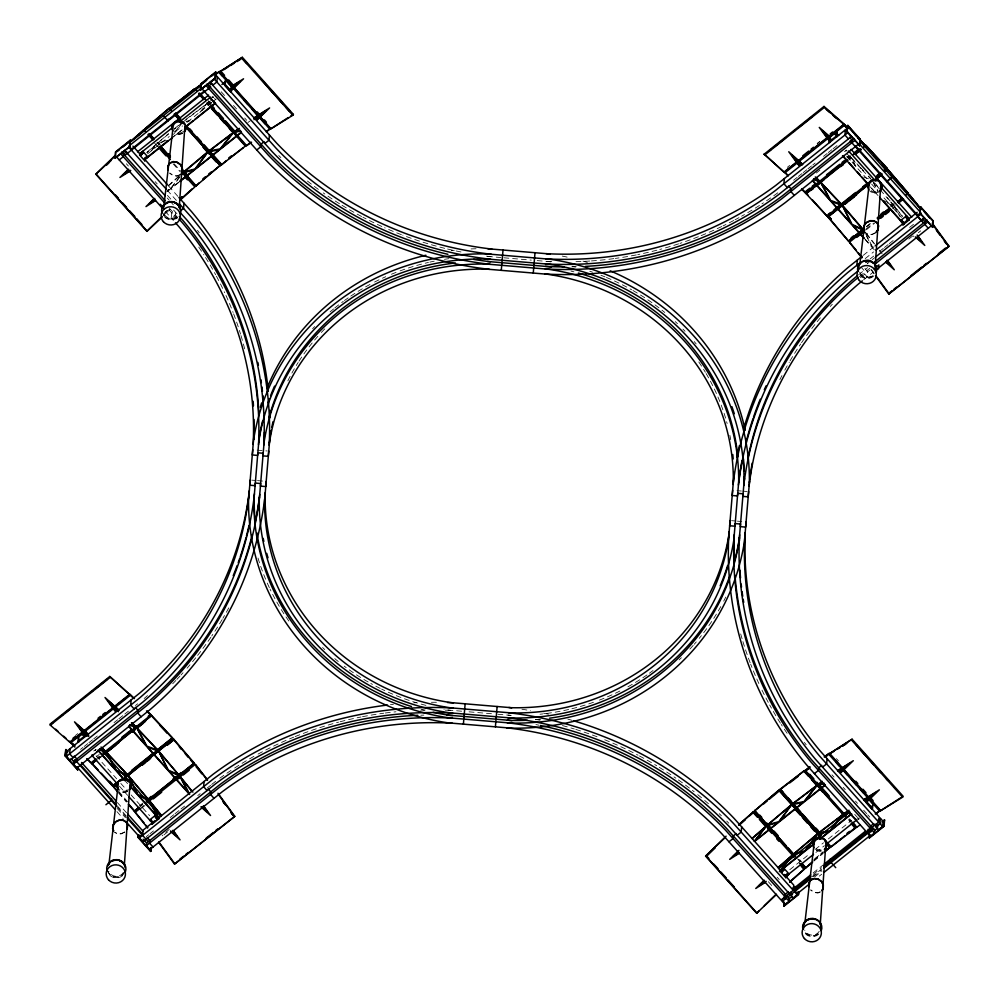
<?xml version="1.0" encoding="UTF-8"?>
<svg xmlns="http://www.w3.org/2000/svg" width="999" height="999" viewBox="0 0 999 999"><rect width="100%" height="100%" fill="white"/><g stroke="black" fill="none" stroke-linecap="round" stroke-linejoin="round"><path stroke-width="0.75" stroke-dasharray="5 3.75" d="M95.242 749.537L95.155 750.424L96.129 749.65L93.656 751.011M181.556 130.32L171.129 138.249M175.624 212.325L175.387 214.922L171.316 218.169L171.803 212.962L175.137 210.314M211.201 98.451L213.274 96.803L213.199 97.677L212.45 95.867L215.434 99.475M846.091 150.237L846.016 151.124L846.99 150.35M871.827 188.611L877.821 194.855M859.04 819.242L859.165 817.944M175.15 131.618L181.269 123.439L174.288 129.246M173.476 134.49L181.368 123.938M151.111 150.824L155.832 144.68L146.903 152.71M151.748 150.599L157.068 143.694L163.911 141.833M179.982 176.261L170.542 188.561L167.795 189.885M179.57 177.422L171.603 187.787L178.696 182.118M199.8 112.55L206.356 104.196L183.254 121.853M201.673 110.752L207.268 103.621L211.713 102.547M167.382 210.29L163.087 214.485L167.482 210.302M163.087 215.572L170.005 209.353L163.536 215.647M146.903 152.31L168.519 133.666M168.456 185.489L179.695 175.374M168.494 185.851L179.645 175.812M174.263 128.883L181.156 123.152M168.481 134.078L158.017 142.77L167.645 140.172M813.823 859.652L823.089 851.947L813.835 859.739M813.748 860.726L823.051 852.996M813.81 861.163L823.101 853.433M147.565 153.834L169.256 136.513M175.287 131.706L182.517 125.924M187.337 122.078L211.438 102.847M212.65 101.886L216.259 98.988M173.077 137.075L182.155 129.833M166.833 191.583L169.193 189.71M167.645 191.321L178.546 182.63M75.437 735.514L77.835 733.603M787.299 167.345L789.685 165.434M817.182 143.481L819.58 141.583M817.257 143.681L819.655 141.771M80.557 749.375L82.942 747.464M84.141 746.503L87.725 743.643M88.923 742.682L92.52 739.822M93.719 738.86L97.303 736.001M114.048 722.627L117.645 719.767M118.844 718.805L123.626 714.997M124.825 714.035L128.409 711.176M135.477 705.531L137.637 703.808M793.606 180.245L797.19 177.372M798.388 176.423L801.972 173.564M803.171 172.602L806.767 169.743M807.954 168.781L811.55 165.921M812.749 164.96L815.134 163.049M823.513 156.368L827.097 153.509M828.296 152.547L831.892 149.688M833.079 148.726L837.874 144.905M816.345 172.989L819.929 170.13M844.517 151.711L846.553 150.087M96.853 756.33L99.251 754.42M847.002 157.78L849.35 155.707M848.076 157.63L850.474 155.732M96.978 758.104L99.363 756.193M848.288 158.429L850.686 156.518M97.827 758.403L100.212 756.493M849.187 159.34L851.573 157.442M98.951 758.478L101.349 756.568M851.46 157.854L849.063 159.765L851.46 157.979M98.963 758.603L101.349 756.693M139.286 805.993L142.907 803.046M890.596 206.331L894.205 203.384M140.422 806.043L142.807 804.133M866.633 226.411L870.216 223.551M891.745 206.368L894.13 204.458M140.285 806.455L142.682 804.545M866.495 226.835L870.079 223.963M891.608 206.781L893.993 204.882M141.159 807.529L143.868 805.406M866.17 228.846L873.351 223.127M892.482 207.854L895.179 205.732M141.383 808.416L144.967 805.544M866.32 229.782L874.699 223.102M892.631 208.791L895.079 206.843M863.298 255.319L874.063 246.716M865.209 258.604L873.588 251.923M146.304 836.65L148.689 834.739M149.887 833.79L153.484 830.931M170.23 817.557L173.814 814.697M175.012 813.735L179.808 809.914M180.994 808.965L184.59 806.093M197.752 795.591L200.137 793.681M207.317 787.949L210.614 785.326M211.713 784.44L216.121 780.931M865.334 262.749L868.918 259.89M870.117 258.928L873.713 256.069M879.694 251.298L883.278 248.426M884.477 247.477L888.061 244.605M889.26 243.656L894.043 239.835M909.602 227.422L914.385 223.601M867.482 263.449L871.078 260.577M872.264 259.628L874.662 257.717M858.603 274.775L867.607 267.595M859.452 276.511L869.767 268.281M165.672 832.292L169.206 829.47M860.426 277.572L870.129 269.83M908.79 239.061L912.374 236.201M163.936 834.877L167.482 832.042M918.331 232.742L920.691 230.856M863.598 279.857L873.238 272.165M789.772 869.717L810.264 853.358M815.084 849.512L823.513 842.781M828.346 838.935L851.235 820.654M815.921 852.447L824.362 845.716M813.186 872.901L822.939 865.109M813.273 874.362L821.578 867.731M811.675 876.997L821.428 869.205M813.311 876.685L821.628 870.054M814.684 876.91L821.99 871.078M819.267 876.135L821.702 874.2M185.889 119.455L212.512 99.45M247.902 122.49L250.337 120.792M875.611 232.592L871.952 234.34L868.056 234.241L864.972 232.342M875.574 232.904L871.927 234.653L868.031 234.553L864.934 232.655M124.75 831.905L121.104 833.641L117.208 833.553L115.135 832.279M124.713 832.217L121.066 833.953L117.17 833.865L114.086 831.955M180.295 174.525L176.935 175.874L173.077 175.312L169.768 172.989M180.27 174.837L176.898 176.186L173.052 175.624L169.743 173.302M820.179 891.82L817.931 892.731L814.085 892.169L810.776 889.834M820.154 892.132L817.906 893.044L814.048 892.482L810.738 890.146M185.989 121.316L190.085 120.517M186.363 121.965L189.098 121.428M487.5 256.406L500.936 257.542M503.883 257.792L531.306 260.115M537.187 260.602L549.2 261.626A227.909 215.497 5.3 0 1 552.147 262.075M257.13 450.124L267.307 450.986M737.012 490.659L741.383 491.021M742.831 491.146L747.202 491.52M251.698 480.132L256.056 480.507M257.517 480.631L264.785 481.243M731.58 520.666L735.951 521.028M737.399 521.153L741.758 521.515M461.6 711.201L449.975 710.227A222.54 210.427 5.3 0 1 443.931 709.253M469.055 711.837L494.955 714.023M497.914 714.273L510.976 715.371M863.773 177.023L869.055 179.008M846.765 156.181L851.011 157.979L856.006 167.283M883.928 200.662L893.094 204.857L889.147 200.262M887.349 202.934L893.868 205.919L898.588 214.897M846.777 153.709L849.962 156.818M850.986 157.343L859.215 166.159M860.239 167.27L864.347 171.678M868.468 176.086L870.516 178.284M861.238 168.794L851.822 158.704L856.118 166.708M862.274 169.917L871.69 179.995M846.977 156.518L851.098 161.114M852.122 162.263L866.533 178.371M871.677 184.128L877.846 191.034M884.015 197.939L892.257 207.143M893.281 208.292L901.51 217.495M870.279 186.888L878.021 195.542M912.986 235.814L913.61 236.513M865.047 239.048L872.115 246.953L865.384 234.116M865.084 239.535L874.387 249.937M864.897 268.556L867.731 271.74L867.257 276.948L863.773 273.064L864.023 270.454L861.413 267.545M836.413 758.628L838.461 760.913M221.204 91.771L225.287 96.341M233.466 105.482L236.526 108.903M244.693 118.044L246.741 120.33M831.98 774.812L834.015 777.097M843.206 787.374L845.254 789.66M855.469 801.086L857.504 803.371M863.636 810.226L866.707 813.648M867.719 814.797L869.767 817.07M854.707 814.385L857.304 817.294M857.829 817.607L858.578 819.417L857.741 818.493M208.204 100.662L211.264 104.083M208.204 101.486L211.264 104.907M849.6 818.78L851.635 821.066M207.842 102.235L209.89 104.52M849.25 819.53L851.285 821.802M206.968 102.385L209.003 104.67M848.363 819.679L850.411 821.965M206.818 102.984L208.853 105.27M206.88 103.421L208.891 105.832M158.192 142.283L160.252 144.655M799.587 859.552L801.635 861.925M157.068 142.208L159.116 144.493M798.463 859.502L800.511 861.787M157.13 142.645L159.166 144.93M797.502 858.79L799.55 861.076M174.201 163.848L180.32 170.692M154.72 143.269L157.83 146.741M173.089 163.811L180.282 171.853M168.681 186.089L177.884 196.378M167.183 190.16L177.397 201.573M155.182 181.656L157.23 183.941M167.445 195.367L171.528 199.937M777.185 877.259L779.232 879.545M167.195 197.977L169.243 200.25M170.267 201.398L173.327 204.82M173.589 210.04L177.485 214.385M169.256 208.067L177.235 216.995A9.041 8.541 5.3 0 1 162.362 211.825M168.744 209.54L177.01 218.781M126.361 163.774L128.371 166.034M768.368 881.755L773.401 887.387M165.197 211.313L173.401 220.492M125.524 781.318L127.585 783.616M96.116 755.818L116.696 778.833M120.817 783.428L126.985 790.334M131.106 794.942L149.625 815.659M119.43 786.188L127.66 795.391M162.138 835.114L162.762 835.813M117.358 802.522L126.573 812.824M117.07 805.644L126.286 815.946M117.407 807.217L126.523 817.407M117.245 808.503L125.437 817.657M116.958 811.625L123.102 818.493M874.525 182.755L881.343 190.697M887.187 197.515L890.109 200.911M891.083 202.048L902.447 216.121M879.295 188.786L873.388 181.893L877.996 190.971M880.281 189.935L888.161 199.113M118.819 791.408L127.635 801.797M118.681 792.457L126.561 801.635M118.544 792.869L126.423 802.047M902.372 216.508L894.929 207.093L899.949 216.683M866.308 233.354L874.762 244.031M866.283 233.803L873.725 243.207M879.32 250.262L882.117 253.796M864.984 260.127L867.881 263.674M871.54 269.705L874.2 273.351A8.042 7.605 5.3 0 1 859.615 272.015M871.066 269.693L873.725 273.339M865.858 234.191L873.039 247.877M873.188 182.367L877.821 191.483M818.481 934.502A9.628 9.103 5.3 0 1 804.907 933.353M821.19 851.086A6.993 6.618 5.3 0 1 814.597 848.8M821.228 850.773A6.993 6.618 5.3 0 1 815.496 849.3M818.094 934.077A9.041 8.541 5.3 0 1 805.356 933.004M818.119 933.765A9.041 8.541 5.3 0 1 805.381 932.691M819.23 931.318A8.042 7.605 5.3 0 1 804.694 930.094M821.041 849.874A6.031 5.707 5.3 0 1 815.359 847.914M873.401 276.423A9.628 9.103 5.3 0 1 859.827 275.287M879.382 191.558A6.993 6.618 5.3 0 1 869.53 190.734M876.148 192.695A6.993 6.618 5.3 0 1 869.555 190.422M873.014 275.999A9.041 8.541 5.3 0 1 860.276 274.925M873.051 275.687A9.041 8.541 5.3 0 1 860.314 274.613M875.973 191.796A6.031 5.707 5.3 0 1 870.291 189.835M177.472 217.657A9.628 9.103 5.3 0 1 163.898 216.508M182.48 133.441A6.993 6.618 5.3 0 1 174.463 132.767M182.505 133.129A6.993 6.618 5.3 0 1 174.488 132.455M177.085 217.233A9.041 8.541 5.3 0 1 162.338 212.138M176.436 216.508A8.042 7.605 5.3 0 1 163.686 213.237M182.854 131.781A6.031 5.707 5.3 0 1 174.363 131.056M147.502 695.616A348.264 329.283 5.3 0 1 144.168 698.526M228.759 607.867A358.966 339.41 5.3 0 1 222.902 618.281M222.14 619.567A358.966 339.41 5.3 0 1 211.726 636.013M210.889 637.262A358.966 339.41 5.3 0 1 197.59 655.431M195.717 657.792A358.966 339.41 5.3 0 1 190.946 663.623M189.985 664.785A358.966 339.41 5.3 0 1 187.038 668.219M183.042 672.739A358.966 339.41 5.3 0 1 181.019 674.974M179.995 676.086A358.966 339.41 5.3 0 1 176.898 679.395M175.849 680.494A358.966 339.41 5.3 0 1 172.69 683.753M288.836 621.028A233.267 220.567 5.3 0 1 270.017 589.035M269.355 587.637A233.267 220.567 5.3 0 1 266.209 580.619M265.609 579.208A233.267 220.567 5.3 0 1 257.417 556.081M425.949 705.394A222.54 210.427 5.3 0 1 381.606 689.098M380.232 688.423A222.54 210.427 5.3 0 1 370.804 683.478M368.169 681.992A222.54 210.427 5.3 0 1 344.193 666.146M338.261 661.513A222.54 210.427 5.3 0 1 334.79 658.628M324.725 649.587A222.54 210.427 5.3 0 1 322.577 647.514M424.375 710.227A227.909 215.497 5.3 0 1 421.491 709.477M219.743 778.258A353.609 334.353 5.3 0 1 232.13 769.68M234.653 768.019A353.609 334.353 5.3 0 1 254.046 756.293M258.029 754.095A353.609 334.353 5.3 0 1 293.706 737.162M295.117 736.588A353.609 334.353 5.3 0 1 338.599 722.14M340.085 721.753A353.609 334.353 5.3 0 1 361.014 716.982M362.525 716.683A353.609 334.353 5.3 0 1 383.753 713.211M385.289 713.011A353.609 334.353 5.3 0 1 395.991 711.788M420.579 710.152A353.609 334.353 5.3 0 1 425.199 710.027M445.254 710.139A353.609 334.353 5.3 0 1 451.411 710.389M390.459 704.695A358.966 339.41 5.3 0 1 393.381 704.382M413.836 702.772A358.966 339.41 5.3 0 1 416.758 702.634M431.431 702.285A358.966 339.41 5.3 0 1 438.773 702.309M420.829 715.209A348.264 329.283 5.3 0 1 423.863 715.122M491.008 256.706A348.264 329.283 5.3 0 1 486.476 256.156M461.001 251.973A348.264 329.283 5.3 0 1 446.178 248.689M444.705 248.326A348.264 329.283 5.3 0 1 402.784 235.202M401.373 234.665A348.264 329.283 5.3 0 1 384.615 227.722M381.855 226.486A348.264 329.283 5.3 0 1 362.899 217.195M361.563 216.496A348.264 329.283 5.3 0 1 341.995 205.282M339.448 203.696A348.264 329.283 5.3 0 1 323.226 192.882M318.369 189.385A348.264 329.283 5.3 0 1 306.493 180.295M280.856 157.605A348.264 329.283 5.3 0 1 278.746 155.519M451.311 250.637A233.267 220.567 5.3 0 1 454.333 250.274M471.041 248.938A233.267 220.567 5.3 0 1 477.147 248.726M312.612 328.758A227.909 215.497 5.3 0 1 314.685 326.548M330.095 311.9A227.909 215.497 5.3 0 1 333.604 308.953M334.777 307.979A227.909 215.497 5.3 0 1 343.244 301.411M344.48 300.512A227.909 215.497 5.3 0 1 348.214 297.852M350.736 296.116A227.909 215.497 5.3 0 1 373.201 282.742M374.575 282.03A227.909 215.497 5.3 0 1 385.739 276.698M391.433 274.25A227.909 215.497 5.3 0 1 398.651 271.403M400.099 270.866A227.909 215.497 5.3 0 1 428.446 262.437M429.895 262.113A227.909 215.497 5.3 0 1 434.24 261.176M444.48 259.315A227.909 215.497 5.3 0 1 448.888 258.666M287.849 380.844A217.183 205.344 5.3 0 1 298.177 362.45M298.988 361.176A217.183 205.344 5.3 0 1 320.292 333.604M321.316 332.492A217.183 205.344 5.3 0 1 326.636 326.998M198.764 247.115A342.907 324.225 5.3 0 1 203.883 254.87M205.532 257.48A342.907 324.225 5.3 0 1 215.672 274.8M216.396 276.161A342.907 324.225 5.3 0 1 224.675 292.67M225.961 295.454A342.907 324.225 5.3 0 1 233.079 312.425M233.629 313.861A342.907 324.225 5.3 0 1 240.547 334.116M240.996 335.577A342.907 324.225 5.3 0 1 245.005 350.299M197.477 230.357A353.609 334.353 5.3 0 1 199.263 232.742M779.869 379.657A342.907 324.225 5.3 0 1 781.942 375.574M784.802 370.167A342.907 324.225 5.3 0 1 789.285 362.175M790.059 360.851A342.907 324.225 5.3 0 1 800.661 343.993M801.523 342.719A342.907 324.225 5.3 0 1 821.041 316.983M830.206 306.531A342.907 324.225 5.3 0 1 832.304 304.27M698.801 361.975A217.183 205.344 5.3 0 1 705.356 372.252M706.131 373.551A217.183 205.344 5.3 0 1 727.122 423.576M729.869 435.264A217.183 205.344 5.3 0 1 730.719 439.685M572.602 266.258A227.909 215.497 5.3 0 1 575.474 266.995M589.735 271.228A227.909 215.497 5.3 0 1 592.557 272.19M600.936 275.262A227.909 215.497 5.3 0 1 605.069 276.898M606.43 277.472A227.909 215.497 5.3 0 1 631.63 289.772M632.979 290.534A227.909 215.497 5.3 0 1 664.797 312.487M675.237 321.603A227.909 215.497 5.3 0 1 677.472 323.713M682.916 329.096A227.909 215.497 5.3 0 1 685.052 331.293M694.23 341.571A227.909 215.497 5.3 0 1 696.178 343.918M562.237 256.081A233.267 220.567 5.3 0 1 568.219 257.342M582.966 261.139A233.267 220.567 5.3 0 1 587.35 262.45M570.978 271.091A222.54 210.427 5.3 0 1 573.938 271.84M777.771 192.819A348.264 329.283 5.3 0 1 761.95 203.833M759.452 205.457A348.264 329.283 5.3 0 1 741.595 216.196M738.985 217.645A348.264 329.283 5.3 0 1 735.052 219.78M733.728 220.479A348.264 329.283 5.3 0 1 723.064 225.886M721.715 226.536A348.264 329.283 5.3 0 1 701.161 235.614M698.363 236.726A348.264 329.283 5.3 0 1 679.994 243.381M678.571 243.856A348.264 329.283 5.3 0 1 659.79 249.45M656.867 250.212A348.264 329.283 5.3 0 1 637.737 254.62M636.251 254.92A348.264 329.283 5.3 0 1 615.347 258.416M613.848 258.629A348.264 329.283 5.3 0 1 591.233 260.939M589.722 261.039A348.264 329.283 5.3 0 1 573.039 261.763M551.773 261.601A348.264 329.283 5.3 0 1 545.704 261.326M576.298 266.758A353.609 334.353 5.3 0 1 571.665 266.858M787.1 733.291A358.966 339.41 5.3 0 1 781.243 724.462M780.431 723.189A358.966 339.41 5.3 0 1 769.692 705.007M768.256 702.372A358.966 339.41 5.3 0 1 760.776 687.612M758.865 683.528A358.966 339.41 5.3 0 1 750.699 664.21M750.174 662.812A358.966 339.41 5.3 0 1 742.919 641.608M742.07 638.748A358.966 339.41 5.3 0 1 740.434 633.004M806.168 744.742A348.264 329.283 5.3 0 1 804.395 742.394M508.004 715.122A353.609 334.353 5.3 0 1 511.063 715.484M535.439 719.33A353.609 334.353 5.3 0 1 539.984 720.229M562.462 725.561A353.609 334.353 5.3 0 1 574.3 728.983M575.774 729.432A353.609 334.353 5.3 0 1 597.577 736.95M604.72 739.76A353.609 334.353 5.3 0 1 638.086 755.232M639.435 755.956A353.609 334.353 5.3 0 1 656.705 765.746M659.303 767.344A353.609 334.353 5.3 0 1 675.873 778.184M678.371 779.932A353.609 334.353 5.3 0 1 694.155 791.77M697.702 794.617A353.609 334.353 5.3 0 1 703.521 799.462M704.67 800.449A353.609 334.353 5.3 0 1 709.228 804.42M719.205 813.648A353.609 334.353 5.3 0 1 721.378 815.746M726.71 821.078A353.609 334.353 5.3 0 1 728.808 823.226M521.94 709.24A358.966 339.41 5.3 0 1 530.631 710.651M543.593 713.161A358.966 339.41 5.3 0 1 549.338 714.41M567.807 719.105A358.966 339.41 5.3 0 1 572.027 720.329M535.926 724.587A348.264 329.283 5.3 0 1 538.898 725.187M540.659 719.268A227.909 215.497 5.3 0 1 534.74 719.792M653.046 670.529A222.54 210.427 5.3 0 1 649.437 673.189M646.99 674.912A222.54 210.427 5.3 0 1 625.249 688.261M619.904 691.033A222.54 210.427 5.3 0 1 596.328 701.261M593.468 702.285A222.54 210.427 5.3 0 1 570.129 709.14M568.643 709.49A222.54 210.427 5.3 0 1 540.034 714.223M725.774 597.065A233.267 220.567 5.3 0 1 723.701 601.161M720.803 606.568A233.267 220.567 5.3 0 1 699.225 638.361M696.266 641.92A233.267 220.567 5.3 0 1 694.243 644.255M693.219 645.416A233.267 220.567 5.3 0 1 689.023 649.987M681.38 657.729A233.267 220.567 5.3 0 1 679.12 659.877M122.54 875.736A9.628 9.103 5.3 0 1 108.978 874.587M127.547 791.52A6.993 6.618 5.3 0 1 118.669 790.034M127.572 791.208A6.993 6.618 5.3 0 1 119.555 790.534M124.813 871.677A9.041 8.541 5.3 0 1 107.405 870.216M124.838 871.365A9.041 8.541 5.3 0 1 107.442 869.904M123.302 872.552A8.042 7.605 5.3 0 1 108.754 871.315M127.934 789.859A6.031 5.707 5.3 0 1 119.43 789.135"/><path stroke-width="1.5" d="M167.857 169.83L167.944 165.834L169.93 162.924L173.289 161.563L177.148 162.125L180.457 164.46L182.33 167.932L182.28 171.616M182.243 171.928L182.305 168.244L180.432 164.773L177.123 162.437L173.264 161.875L169.892 163.237L167.919 166.146M808.865 886.675L808.953 882.679M124.413 864.36L129.945 784.49M179.233 207.817L184.877 126.423M820.241 924.674L825.873 843.268A6.031 5.707 5.3 0 0 824.537 840.584M875.161 266.596L880.806 185.19A6.031 5.707 5.3 0 0 879.457 182.517M253.609 439.697L253.971 435.389M259.028 438.773L253.921 499.712A227.909 215.497 5.3 0 0 448.963 717.831L510.664 723.051A227.909 215.497 5.3 0 0 739.135 540.684L744.255 479.745A227.909 215.497 5.3 0 0 744.267 476.785M264.211 441.071L259.278 499.837A222.54 210.427 5.3 0 0 449.737 712.824L510.739 717.969A222.54 210.427 5.3 0 0 733.828 539.91L738.885 479.62A222.54 210.427 5.3 0 0 738.91 476.573M269.755 439.21L264.635 499.95A217.183 205.344 5.3 0 0 450.512 707.816L510.814 712.899A217.183 205.344 5.3 0 0 728.533 539.123L733.766 476.898A217.183 205.344 5.3 0 0 733.778 472.427M463.399 724.138L465.147 703.796M501.273 270.354L503.021 250.025M495.392 726.835L497.14 706.505M533.266 273.052L535.014 252.722M749.537 481.068L744.442 541.47A233.267 220.567 5.3 0 1 510.589 728.121L448.201 722.851A233.267 220.567 5.3 0 1 248.564 499.587L253.484 440.584A233.267 220.567 5.3 0 1 487.337 253.946L549.737 259.216A233.267 220.567 5.3 0 1 749.362 482.467M115.022 158.129L115.609 151.885L130.245 140.197L129.882 146.678L115.022 158.129L129.67 146.441L130.245 140.197M115.584 154.62L115.609 151.885M78.122 767.195L77.635 769.904L65.135 755.918L65.709 749.675L67.882 751.623M65.135 755.918L65.959 749.475M254.196 496.403A348.264 329.283 5.3 0 1 142.807 702.085L69.942 760.239L66.471 756.355L66.958 751.161L139.685 693.106A342.907 324.225 5.3 0 0 249.363 490.584M70.142 748.613L69.655 753.82L73.127 757.704M264.835 497.639A358.966 339.41 5.3 0 1 150.025 709.64L76.898 768.006L73.427 764.123L73.664 761.525L146.666 703.259A353.609 334.353 5.3 0 0 252.347 534.577M78.159 741.208L78.559 736.887L85.639 731.243L86.264 731.942L85.864 736.251L85.24 735.551L78.159 741.208L78.784 741.907L78.559 736.887M76.611 761.588L76.848 758.978L74.238 756.068M77.635 769.904L77.86 767.394M85.252 735.826L85.639 731.243M85.402 736.438L85.764 732.529L88.849 735.988M139.61 155.007L142.782 151.274L147.989 157.105L147.477 157.692L146.653 156.768L144.58 158.416L145.404 159.353L144.818 160.839L139.61 155.007L139.735 153.709M140.122 154.408L140.946 155.345L143.107 152.81L142.27 151.873M145.33 160.24L144.58 158.416M144.818 160.839L144.942 159.54M168.194 119.093L168.044 120.954L163.399 115.759M115.772 711.475L116.084 708.004L118.469 711.7M111.501 798.576L111.326 800.424L105.919 804.744M131.156 699.912L130.682 705.119L134.153 709.003M130.082 785.951L137.025 793.718L127.822 774.924L101.773 747.427M184.003 203.222L183.529 208.429L180.469 210.864M200.424 89.922L201.011 83.679L215.659 71.99L215.297 78.471L200.424 89.922L215.072 78.234L215.659 71.99M200.649 90.16L201.224 83.916L215.871 72.228M151.186 847.489L150.587 851.435L138.087 837.449L138.312 834.952M138.087 837.449L138.574 834.752M208.941 85.864L208.704 88.461L208.966 85.889L212.013 83.454M452.709 713.074A353.609 334.353 5.3 0 0 215.871 783.541L142.894 841.782L139.423 837.899L139.673 835.289M142.582 835.376L143.094 830.157L155.032 820.616M208.292 151.898L219.256 149.75L196.016 168.307L208.354 151.324L238.561 128.584M217.32 76.761L216.858 81.993L212.775 85.215M452.222 723.189A342.907 324.225 5.3 0 0 222.552 791.52L149.85 849.55L146.378 845.666L146.616 843.056L219.455 784.927A348.264 329.283 5.3 0 1 417.782 715.321M158.279 751.148L147.69 747.177L167.545 769.367L158.329 750.574L132.293 723.076M158.329 817.994L158.204 819.292L152.098 824.163L152.223 822.864M150.986 819.842L152.685 822.714L150.986 819.842L150.012 820.629L149.613 819.954L155.719 815.084L158.204 819.292M150.587 851.435L150.936 847.689M231.606 89.86L240.097 81.369L231.918 86.413L230.757 92.02L224.725 85.265L225.125 80.944L225.849 80.37L231.893 87.125L231.169 87.712M387.55 705.044A358.966 339.41 5.3 0 0 213.012 774.337L156.831 819.405L157.892 817.731M224.725 85.265L225.849 80.37M230.369 91.346L230.607 88.749M230.607 90.772L230.831 88.449M256.656 119.892L256.98 116.421L254.008 119.68M204.083 781.468L203.609 786.675L207.08 790.559M269.43 135.04L268.956 140.247L264.885 143.494M252.772 449.762L252.285 454.97L257.617 455.419L257.854 452.809L263.187 453.259L262.949 455.869L268.281 456.318L268.768 451.111M250.25 480.007L249.762 485.214L255.095 485.664L255.332 483.066L260.664 483.516L260.427 486.113L265.759 486.563L266.246 481.368M732.654 490.284L732.167 495.492L737.499 495.941L737.749 493.344L743.081 493.793L742.831 496.391L748.164 496.84L748.651 491.633M730.132 520.541L729.645 525.749L734.977 526.198L735.214 523.588L740.546 524.038L740.309 526.648L745.641 527.097L746.128 521.89M784.39 178.534L783.903 183.741L787.374 187.625M799.5 165.734L799.824 162.263L801.41 164.735M741.67 826.872L741.183 832.067L737.112 835.314M829.645 142.607L829.507 136.888L822.252 130.532L829.195 140.322M830.119 140.235L830.331 137.912M830.269 140.709L830.519 138.099M836.101 136.251L836.5 131.93L836.725 136.95L836.101 136.251L829.02 141.908M847.527 128.134L845.404 129.833L844.929 135.027L775.374 190.547A342.907 324.225 5.3 0 1 545.704 258.866M847.015 131.843L847.851 125.399L860.351 139.385L859.777 145.629L847.015 131.843L847.851 125.399M842.02 205.419L831.43 201.448L851.273 223.639L842.07 204.845L816.021 177.347M781.955 872.189L781.206 870.379L781.955 872.189L784.115 869.654L783.79 868.119L788.998 873.95L785.826 877.684L780.619 871.852L780.731 870.554M545.217 268.981A353.609 334.353 5.3 0 0 782.055 198.526L851.872 142.795L852.11 140.197L854.232 138.511M792.382 896.19L789.322 898.625L789.085 901.235L785.014 904.482L782.304 901.435L782.542 898.838M791.995 804.67L802.959 802.522L779.72 821.066L792.057 804.095L822.264 781.343M786.325 877.085L785.576 875.274L787.649 873.613L788.486 874.55M785.826 877.684L785.938 876.385M798.838 892.032L798.613 894.53L783.965 906.218L784.103 902.222M783.965 906.218L784.315 902.472M506.568 727.784A342.907 324.225 5.3 0 1 721.703 833.666L781.068 900.062L785.139 896.815L785.376 894.217L725.898 827.696A348.264 329.283 5.3 0 0 540.384 725.486M782.304 901.435L786.363 898.188L786.613 895.591L810.901 876.26M859.515 145.829L860.351 139.385M792.494 894.367L790.671 892.344L790.434 894.942L793.156 897.989L797.227 894.742L797.464 892.132M783.753 905.981L798.388 894.292L798.626 891.782M857.317 260.09L856.83 265.297L858.566 267.233M813.898 843.705L805.756 850.199L818.094 833.216L848.313 810.476M827.097 758.678L826.61 763.885L822.539 767.132M878.496 268.981L878.87 264.897L873.988 268.793M830.057 859.265L829.882 861.101L835.738 867.656M831.118 862.474L831.28 860.639M840.359 772.664L840.683 769.193L838.698 771.353M902.646 223.301L900.873 221.328L901.847 220.542L903.62 222.527L902.646 223.301L902.959 224.862L909.065 219.992L909.177 218.694M902.959 224.862L903.084 223.564M903.62 222.527L903.533 223.414L901.847 220.542M906.98 216.458L908.74 218.431L907.691 220.092L905.993 217.233L906.58 215.784L900.474 220.654L900.873 221.328M908.74 218.431L909.065 219.992M918.093 213.986L917.856 216.596L875.973 250.012M919.954 213.399L920.778 206.955L933.278 220.941L932.704 227.185L919.954 213.399L920.778 206.955M865.721 802.122L866.857 797.214L872.901 803.97L872.502 808.291L871.765 808.878L865.721 802.122L866.458 801.535L872.502 808.291M866.158 802.372L866.52 798.476L864.11 800.399M866.408 801.785L866.857 797.214M868.069 829.332L867.706 833.228L870.429 836.275L874.487 833.029L874.737 830.419L877.784 827.984M871.765 808.878L872.027 805.993M882.129 821.628L884.59 820.079L884.015 826.323L869.367 838.011L869.38 835.264M878.171 820.054L880.394 818.293L883.104 821.328L882.629 826.535L878.558 829.782L875.836 826.735L876.086 824.138L877.896 826.161M932.454 227.385L933.278 220.941M823.95 865.833L878.695 822.14L879.182 816.932L819.804 750.536A342.907 324.225 5.3 0 1 745.242 532.467M875.836 826.735L879.907 823.488L880.394 818.293M869.155 837.774L883.803 826.073L884.377 819.829M163.824 206.518L173.264 125.437A6.031 5.707 5.3 0 1 183.529 123.739M108.891 864.597L118.332 783.516M859.927 263.761L869.192 184.216A6.031 5.707 5.3 0 1 876.885 180.819M805.007 921.84L814.272 842.282A6.031 5.707 5.3 0 1 821.965 838.885M127.148 829.108L127.735 825.149L126.261 821.952L123.164 820.042L119.268 819.954L115.622 821.69L113.199 824.799L112.612 828.758L113.586 830.893M864.06 225.499L863.473 229.458L864.447 231.593M194.718 88.686L170.33 107.817L194.718 88.686L196.753 90.971M186.663 126.086L221.378 164.91L226.373 160.602M221.378 164.91L245.766 145.779L211.051 106.955M820.916 835.376L780.231 789.11L804.47 770.579L845.304 816.245M780.069 789.709L804.47 770.579M804.345 771.74L808.466 776.186M827.035 842.232L831.118 846.802L844.605 836.001M831.118 846.802L855.356 828.271L851.435 823.101M117.57 791.72L113.624 787.137L117.345 783.853L91.646 755.119M128.396 804.345L134.303 811.238L138.024 807.954M125.587 777.584L173.564 738.985L194.243 763.086L146.266 801.685M864.098 228.746L848.551 241.146L827.871 217.045L868.668 184.178M848.551 241.146L828.009 216.633M887.674 169.318L908.353 193.419L887.674 169.318L885.276 171.229M215.285 74.863L219.33 71.553L270.379 128.634L266.333 131.955M210.901 105.657L246.641 145.629L250.687 142.308M846.178 816.096L805.344 770.429L809.39 767.12M825.024 756.755L829.07 753.446L880.119 810.539L876.073 813.848M852.309 822.951L856.393 827.522L856.742 826.772M219.955 71.653L242.345 57.305L293.394 114.398L292.844 115.272L271.004 128.746L219.955 71.653L242.345 57.305M271.004 128.746L288.249 117.57M829.694 753.546L852.097 739.198L903.146 796.29L902.596 797.165L880.743 810.639L829.694 753.546L852.097 739.198M880.743 810.639L900.574 797.876M808.928 882.991L810.926 879.769L814.297 878.408L818.156 878.97L821.465 881.305L823.338 884.777L823.251 888.773L821.927 890.708M821.965 890.396L823.276 888.461M181.343 175.125L183.117 172.815L194.068 169.855L179.882 181.181M754.245 841.32L765.584 826.573L752.197 838.611M780.281 870.454L791.633 855.706L778.233 867.744M113.162 825.112L115.597 822.002L119.243 820.266L123.139 820.354L126.236 822.264L127.697 825.461M864.023 225.811L866.483 222.39L870.129 220.654L874.025 220.742L877.122 222.64L878.583 225.849L878.009 229.795L876.385 231.868M876.41 231.556L878.034 229.483M140.946 155.345L143.107 152.81M144.493 159.303L146.653 156.768M785.501 876.148L787.649 873.613M254.47 118.706L256.406 116.571L253.983 118.269M838.173 771.465L840.109 769.342L837.686 771.028M864.21 800.599L866.158 798.476L863.735 800.162M864.747 800.486L866.732 798.313M231.181 90.697L243.556 78.796L231.643 86.164M257.23 119.83L269.605 107.929L253.858 117.944M840.933 772.589L853.308 760.689L837.562 770.716M866.982 801.722L879.357 789.822L863.611 799.837M162.462 216.696L146.903 231.318L95.854 174.226L115.272 155.332M95.854 174.226L115.722 155.407M106.618 164.835L110.926 160.652M106.718 164.847L108.866 162.762M128.172 169.455L119.942 177.46L130.719 170.642M128.746 169.318L123.439 174.475L130.432 170.354M154.221 198.589L145.991 206.593L155.557 200.474M154.783 198.451L149.488 203.596L155.32 200.175M146.903 231.318L160.926 217.67M776.523 894.392L756.655 913.211L705.606 856.118L726.098 836.175M705.606 856.118L725.474 837.299M708.828 858.453L706.693 856.155L715.296 847.776M738.96 850.349L729.695 859.352L739.26 853.246M738.486 851.223L733.191 856.368L739.023 852.934M763.973 880.481L755.744 888.486L765.309 882.367M764.535 880.344L759.24 885.501L766.233 881.38M756.655 913.211L758.815 911.113M764.198 905.868L776.061 894.317M129.932 141.858L143.831 129.845L131.331 141.096M134.428 138.873L143.494 130.707M180.819 174.363L208.354 151.324M179.895 198.876L182.168 196.828L179.945 198.926M179.845 199.975L192.345 188.724M180.107 200.237L194.88 186.938L181.343 171.84M738.548 824.774L753.583 811.737L738.81 825.037M739.635 824.849L745.304 819.742M749.837 815.659L753.296 812.649L757.379 817.219M752.16 838.248L792.057 804.095M778.209 867.382L818.094 833.216M789.597 881.867L804.632 868.83L789.859 882.129M169.218 108.217L144.867 128.946L169.218 108.217L171.266 110.502M147.115 127.71L155.22 120.879M202.922 178.809L205.245 176.885M208.716 173.988L211.039 172.065M199.35 182.705L195.916 186.039L220.267 165.31L185.552 126.486M202.834 179.808L220.267 165.31M795.466 856.518L754.62 810.838L778.97 790.109L820.828 836.925M754.62 810.838L778.97 790.109M763.823 803.82L767.282 800.836M769.617 799L778.895 791.283M812.637 862.137L805.669 867.931L811.425 862.661M824.212 852.035L830.019 847.202L826.96 843.78M824.262 852.472L830.019 847.202M116.945 151.224L124.838 144.93M127.085 143.132L130.469 140.434M116.995 151.673L119.218 149.9M122.54 147.24L128.084 142.82M202.397 83.466L206.843 79.92M211.276 76.386L214.598 73.726M129.146 142.932L201.086 85.527M200.787 88.649L128.859 146.054L131.581 149.101L204.733 90.709M126.586 151.636L123.539 154.071L123.302 156.668L119.231 159.915M125.312 155.02L210.752 86.863M137.525 151.848L208.641 95.092M221.903 84.515L225.512 81.618M139.585 153.834L172.128 127.86M179.358 122.078L210.689 97.065M147.914 156.768L168.032 140.722M185.077 127.11L193.207 120.617M195.155 119.068L215.26 103.022M144.793 159.653L172.515 137.525M185.177 127.41L215.447 103.259M241.308 132.155L221.191 148.202L233.316 132.742L240.709 130.969M179.758 181.668L241.496 132.392M264.111 141.708L261.051 144.143L260.814 146.741L256.743 149.987M109.753 676.51L49.95 724.238L50.337 725.187L69.718 742.145L129.52 694.417L109.753 676.51L129.52 694.417M764.198 154.158L824 106.431L843.381 123.389L843.768 124.338L783.965 172.065L764.198 154.158L783.965 172.065M53.434 722.265L51.124 724.362M60.614 716.545L62.999 714.635M65.385 712.724L80.931 700.324M90.497 692.682L92.882 690.784M95.28 688.873L107.23 679.332M768.88 151.236L771.265 149.326M773.663 147.415L785.614 137.874M792.781 132.143L795.179 130.232M797.564 128.334L811.912 116.883M50.337 725.187L110.127 677.459M764.585 155.107L824.375 107.38L824 106.431M72.927 738.336L75.325 736.425M98.039 718.281L100.437 716.37M102.822 714.472L105.22 712.562M802.721 155.844L808.703 151.061M811.088 149.163L813.486 147.253M830.231 133.891L832.617 131.98M74.875 747.14L70.367 742.145L130.17 694.417L134.465 698.613M788.049 176.011L784.615 172.065L844.417 124.338L847.639 127.485M70.579 742.944L130.382 695.217L130.17 694.417M784.827 172.864L844.63 125.137L844.417 124.338M829.42 137.587L836.5 131.93M82.73 734.764L86.264 731.942M834.764 134.515L837.125 132.63M82.705 734.964L84.74 733.341M845.404 129.833L775.861 185.339A342.907 324.225 5.3 0 1 546.191 253.671M848.114 132.492L844.929 135.027L848.401 138.911L851.585 136.376M66.471 756.355L139.211 698.301A342.907 324.225 5.3 0 0 248.876 495.791M848.401 138.911L778.721 194.53A348.264 329.283 5.3 0 1 545.466 263.923M851.872 142.807L855.057 140.26M73.427 764.123L146.416 705.856A353.609 334.353 5.3 0 0 259.515 497.015M92.857 754.832L92.32 755.868M97.003 751.523L98.414 750.998M843.718 155.532L843.181 156.568M847.864 152.223L849.275 151.698M858.528 144.143L785.389 202.51A358.966 339.41 5.3 0 1 544.967 274.038M121.878 737.262L131.443 729.632M133.829 727.722L136.226 725.811M148.189 716.258L150.574 714.347L147.352 711.201M847.102 159.39L805.244 192.795L805.019 191.995L809.802 188.187M812.199 186.276L814.597 184.365M826.548 174.813L839.709 164.323M842.095 162.412L844.492 160.502M854.058 152.859L858.84 149.051M86.701 758.678L90.996 762.874L95.779 759.065M102.947 753.333L150.787 715.147L150.574 714.347M853.084 154.62L860.251 148.888M117.507 782.304L112.725 786.126L91.883 763.798L96.628 759.352M103.809 753.633L151.648 715.446L172.49 737.786L124.688 776.585M867.631 183.591L826.972 216.046L806.131 193.706L846.752 160.639M855.119 153.958L861.101 149.188M863.498 147.278L865.883 145.367L886.737 167.707L884.377 170.23M91.883 763.798L96.666 759.977M103.846 754.245L151.648 715.446M806.131 193.706L847.989 160.302M855.169 154.57L861.15 149.8M107.318 751.797L119.281 742.257M132.43 731.755L134.815 729.844M137.213 727.946L145.579 721.266M810.813 190.297L813.198 188.399M823.963 179.808L815.596 186.488L821.578 181.843M840.696 166.446L843.081 164.535M107.33 751.922L115.697 745.242M132.43 731.88L134.828 729.969M137.213 728.071L143.194 723.288M810.813 190.422L813.211 188.524M840.708 166.571L843.094 164.66M112.725 786.126L116.271 782.654M131.818 770.241L152.16 754.008M156.943 750.187L172.49 737.786M828.134 214.473L830.519 212.562M834.115 209.703L855.631 192.52M862.811 186.788L867.594 182.979M877.159 175.337L879.557 173.426M884.34 169.605L886.737 167.707M876.011 176.91L880.793 173.089M124.525 778.121L173.564 738.985M875.848 178.446L881.83 173.676M113.624 787.137L117.208 784.265M827.871 217.045L868.531 184.59M876.91 177.909L881.692 174.101M142.382 764.884L144.78 762.974M147.165 761.063L150.749 758.204M844.679 204.345L847.065 202.435M849.462 200.524L856.63 194.805M876.96 178.584L881.73 174.763L876.922 178.659M142.358 764.972L149.525 759.24M844.654 204.42L854.207 196.791M148.851 798.351L151.274 796.365M172.765 779.27L176.373 776.323M178.734 774.5L181.156 772.514M851.148 237.812L853.533 235.914M881.031 213.961L883.453 211.975M147.602 800.311L194.243 763.086M849.887 239.772L863.036 229.27M877.397 217.819L889.347 208.279M897.726 201.598L901.31 198.726M906.093 194.917L908.491 193.007M134.303 811.238L139.086 807.417M877.259 218.244L889.21 208.691M897.589 202.01L902.372 198.189M147.515 827.884L135.177 812.299L140.272 808.266M147.14 802.746L195.292 764.36L207.617 779.944M861.762 257.792L849.425 242.22L864.972 229.807M878.133 219.305L890.396 209.553M898.463 203.084L903.558 199.051M153.272 798.913L161.701 792.195M178.384 778.87L180.831 776.922M183.167 775.062L189.198 770.241M856.767 237.412L863.998 231.656M880.668 218.331L883.128 216.383M885.451 214.523L889.098 211.613M156.831 819.405L155.145 816.533L156.119 815.758M152.76 821.827L151.786 822.602L152.098 824.163M862.1 256.268L848.388 267.22A358.966 339.41 5.3 0 0 743.805 428.421M875.261 245.766L917.144 212.337M921.09 212.999L917.906 215.547L855.481 145.692M921.041 214.048L917.856 216.583L921.328 220.479L924.512 217.932M139.423 837.899L212.537 779.545A358.966 339.41 5.3 0 1 452.959 708.016M860.426 262.425L847.901 272.415A358.966 339.41 5.3 0 0 733.091 484.428M858.104 270.929L851.51 276.199A353.609 334.353 5.3 0 0 738.411 485.039M875.861 256.768L921.328 220.479M927.159 220.067L874.787 261.863M857.529 275.649L855.356 277.372A348.264 329.283 5.3 0 0 748.139 457.217M927.984 221.815L874.55 264.46M146.378 845.666L219.218 787.524A348.264 329.283 5.3 0 1 452.472 718.131M858.366 277.385L855.119 279.97A348.264 329.283 5.3 0 0 743.731 485.651M875.624 270.254L931.455 225.699M862.374 280.831L858.728 283.753A342.907 324.225 5.3 0 0 749.05 486.276M179.832 859.152L183.516 856.28M185.814 854.37L188.299 852.472M206.144 838.149L213.411 832.429M215.697 830.519L218.182 828.608M889.297 292.882L891.782 290.971M894.08 289.061L896.565 287.163M910.826 275.712L921.677 267.12M924.063 265.21L926.46 263.299M938.311 253.758L945.578 248.039M158.591 842.207L174.538 864.085L234.802 816.358L217.982 793.268M875.499 275.774L888.785 294.006L949.05 246.278L932.229 223.189M234.802 816.358L174.538 864.085M888.785 294.006L949.05 246.278M736.338 833.528L733.291 835.963L733.041 838.561L728.983 841.807M821.765 765.346L818.718 767.781L818.468 770.379L814.41 773.626M825.012 784.914L804.894 800.973L817.02 785.514L824.412 783.74M754.982 841.195L825.199 785.152M778.533 868.693L849.649 811.937M819.704 839.06L829.008 831.643L818.044 833.79M851.061 814.048L830.943 830.094L843.069 814.635L850.461 812.861M779.382 871.64L813.71 844.23M819.767 839.397L851.697 813.923M782.03 871.303L784.115 869.654M785.788 876.498L813.511 854.382M826.772 843.793L856.905 819.742M785.002 894.467L788.436 891.782M792.769 888.261L794.992 886.5L794.505 891.695L797.227 894.742M870.404 826.26L873.85 823.601M794.892 887.499L810.738 874.849M824.15 864.135L865.609 831.056M810.451 877.971L794.605 890.621L797.327 893.655L809.515 883.928M823.863 867.257L867.756 832.229L870.466 835.276L824.138 872.252M788.398 896.565L810.938 878.583M824 868.156L873.825 828.383M873.126 829.295L870.903 831.068L869.093 829.045M877.559 825.761L880.893 823.101M882.342 821.877L884.59 820.079M175.237 104.558L181.294 99.925M194.63 89.735L192.208 91.583L194.605 89.848M175.212 104.67L178.846 101.898M228.858 157.817L231.281 155.969M228.796 158.741L243.344 147.627M789.809 782.866L798.313 776.26M847.09 833.228L849.512 831.38M847.027 834.153L855.519 827.671M205.794 80.944L195.592 88.536L201.748 84.266M215.634 74.113L219.33 71.553M239.41 128.396L234.553 131.768L240.372 130.37M266.683 131.206L270.379 128.634M246.641 145.629L251.561 142.208M824.15 756.867L829.07 753.446M805.344 770.429L810.264 767.007M806.805 769.854L809.265 768.144M825.311 757.005L827.771 755.294M806.73 770.004L809.202 768.293M821.89 782.005L818.256 784.54L824.075 783.141M849.15 810.289L844.292 813.661L850.124 812.262M875.199 813.948L880.119 810.539M856.393 827.522L860.077 824.949M849.425 242.22L856.38 250.399M195.292 764.36L207.317 780.157M135.177 812.299L144.031 822.876M224.051 69.605L228.047 67.02M230.532 65.597L234.54 63.024M237.025 61.601L241.021 59.028M290.821 115.984L293.394 114.398M831.305 752.921L833.903 751.323M837.799 748.925L840.396 747.314M842.981 745.716L846.877 743.318M842.881 745.891L845.466 744.292M866.458 222.702L870.104 220.966L874 221.054L877.085 222.952L878.558 226.161M810.901 880.082L814.272 878.72L818.119 879.282L821.428 881.618L823.313 885.089M487.812 248.739L550.212 254.008M487.437 261.476L548.439 266.633A222.54 210.427 5.3 0 1 551.46 267.095M127.772 775.499L117.183 771.528L124.126 779.295M813.873 178.809L819.455 181.169L815.209 177.023M813.423 179.333L820.504 182.33L829.782 199.6L812.612 180.394M130.132 724.537L135.714 726.897L131.468 722.752M129.683 725.062L136.763 728.059L146.041 745.329L128.871 726.123M99.625 748.888L105.207 751.248L100.961 747.102M99.176 749.425L106.256 752.409L115.534 769.68L98.364 750.474M916.645 237.537L921.84 241.895L917.494 235.939M915.271 236.888L924.787 245.429L917.182 235.002M886.138 261.888L891.333 266.246L886.987 260.289M885.838 262.15L894.28 269.78L887.524 260.514M201.361 806.742L207.592 811.987L203.247 806.018M201.024 806.98L210.552 815.509L203.784 806.243M170.841 831.093L177.085 836.338L172.74 830.369M170.517 831.33L180.032 839.859L173.277 830.594M824.375 107.38L843.768 124.338M826.173 109.353L829.707 112.562M833.154 115.584L836.613 118.606M55.657 729.22L57.93 731.218M63.636 736.213L65.922 738.199M829.832 136.676L819.267 127.41L829.457 141.221M855.156 134.828L865.034 145.067L857.517 137.725M844.63 125.137L847.851 128.284M844.317 125.325L846.465 127.422M844.355 125.487L846.515 127.585M784.615 172.065L787.836 175.212M801.797 188.848L805.019 191.995M802.022 189.648L805.244 192.795M130.382 695.217L133.604 698.363M146.491 710.951L150.787 715.147M72.615 743.368L74.763 745.479M70.367 742.145L74.663 746.34M87.55 758.94L90.996 762.874M802.672 164.286L788.748 151.761L798.95 165.572M802.484 164.585L800.374 162.512L801.922 164.935M118.931 710.027L105.02 697.502L115.21 711.313M118.756 710.314L116.633 708.241L118.182 710.664M88.424 734.377L74.513 721.852L84.703 735.664M88.237 734.665L86.126 732.592L88.449 736.226M803.246 868.531L801.21 866.245M886.775 168.319L865.883 145.367M874.137 155.345L878.308 159.815M882.479 164.286L885.614 167.757M806.093 193.094L808.179 195.329M812.349 199.8L826.972 216.046M151.686 716.058L172.527 738.398M159.89 725.424L167.183 733.241M109.653 781.243L112.787 784.59M91.846 763.174L98.102 769.879M101.224 773.226L112.687 785.514M847.602 125.599L860.102 139.585M920.529 207.155L932.067 220.067M848.588 127.285L856.168 135.764M924.362 212.025L930.044 218.381M859.977 141.171L920.354 208.729M859.689 144.293L920.067 211.863M847.277 131.643L859.777 145.629M920.204 213.199L932.704 227.185M849.5 137.288L852.11 140.197L782.292 195.916A353.609 334.353 5.3 0 1 585.539 266.371M922.439 218.843L925.037 221.753L924.799 224.363L928.271 228.247M850.161 140.847L923.064 222.415M836.613 133.229L838.673 135.527M851.023 149.338L911.725 217.233M848.601 150.949L875.349 180.856M880.494 186.613L909.315 218.831M905.993 217.233L907.766 219.218M843.119 156.044L846.153 159.44M849.175 162.825L854.232 168.469M857.254 171.853L860.289 175.25M861.937 177.098L868.893 184.865M883.441 201.136L902.634 222.602M842.494 155.819L868.73 185.14M879.545 197.24L903.858 224.438M864.035 237.912L852.934 225.487L863.361 230.27L864.709 232.829M812.374 180.607L864.048 238.386M788.486 185.989L791.096 188.898L790.846 191.508L794.33 195.392M243.344 59.366L247.427 63.936M252.522 69.643L254.57 71.916M260.689 78.771L283.142 103.884M286.201 107.305L290.284 111.863M856.155 744.68L874.525 765.234M876.56 767.507L881.667 773.214M885.751 777.784L888.81 781.206M893.905 786.912L895.953 789.198M243.232 59.54L246.291 62.962M268.743 88.074L274.862 94.917M276.91 97.203L282.018 102.909M286.089 107.48L289.161 110.901M861.138 750.561L866.245 756.268M868.293 758.553L873.388 764.26M876.448 767.682L880.531 772.252M885.638 777.959L887.674 780.244M241.795 58.179L292.844 115.272M851.548 740.072L902.596 797.165M220.492 70.779L224.575 75.35M228.659 79.92L232.742 84.478M257.255 111.888L259.29 114.173M264.398 119.88L266.433 122.165M855.768 781.218L857.816 783.503M862.911 789.21L865.983 792.644M871.078 798.351L873.126 800.636M219.256 72.54L222.327 75.961M226.411 80.532L229.47 83.953M243.756 99.925L247.839 104.495M251.923 109.066L257.018 114.773M260.09 118.194L265.185 123.901M836.151 762.424L839.21 765.846M843.293 770.416L847.377 774.974M851.46 779.545L856.568 785.251M859.627 788.673L863.71 793.231M218.968 72.303L270.017 129.383M828.72 754.195L879.769 811.288M225.449 84.69L231.493 91.446M215.509 74.738L276.711 143.182A342.907 324.225 5.3 0 0 491.845 249.076M878.695 822.14L819.33 755.744A342.907 324.225 5.3 0 1 744.755 537.662M879.907 823.488L882.629 826.535M874.637 825.386L815.147 758.865A348.264 329.283 5.3 0 1 739.41 537.375M207.13 83.829L268.569 152.535A353.609 334.353 5.3 0 0 447.889 254.308M874.737 830.419L872.015 827.384L871.777 829.982L874.487 833.029M868.943 830.119L870.766 832.155M211.201 98.451L209.902 97.702L215.584 103.347L214.748 102.41M852.209 815.296L850.911 814.547L856.58 820.191L855.743 819.267M866.495 831.88L806.78 765.109A358.966 339.41 5.3 0 1 728.721 536.813M212.287 106.056L214.323 108.342M218.406 112.899L223.514 118.619M225.549 120.891L234.74 131.169M809.777 774.25L813.86 778.808M816.92 782.242L829.182 795.941M852.659 822.202L855.718 825.624M199.675 93.107L205.806 99.95M198.801 93.257L203.908 98.963M198.651 93.856L203.746 99.563M209.877 106.406L245.617 146.378M804.307 771.178L845.154 816.845M851.273 823.7L855.356 828.271M211.975 109.128L217.083 114.835M220.142 118.257L224.201 122.952M229.333 128.534L231.343 130.931M811.525 779.607L816.595 785.439M820.703 789.884L822.751 792.17M816.021 828.146L818.069 830.431M175.587 112.924L180.682 118.631M189.872 128.908L191.92 131.194M197.028 136.9L201.111 141.471M204.171 144.892L209.278 150.599M211.313 152.884L221.528 164.298M780.231 789.11L783.291 792.532M788.398 798.238L791.458 801.673M795.541 806.23L800.649 811.937M802.684 814.222L821.066 834.777M175.424 113.524L180.532 119.231M174.326 113.923L179.433 119.63M169.268 108.654L171.316 110.939M174.375 114.361L178.459 118.931M185.614 126.923L220.329 165.747M779.02 790.546L819.867 836.225M827.01 844.217L830.069 847.639M202.809 146.965L208.941 153.908M210.976 156.106L216.084 161.9M795.204 809.465L800.311 815.172M802.347 817.457L807.467 823.251M810.514 826.585L814.61 831.23M168.406 153.784L170.454 156.069M182.705 169.755L187.8 175.462M759.789 815.134L761.837 817.419M766.932 823.126L769.992 826.548M774.075 831.106L778.159 835.676M149.925 134.216L152.984 137.65M162.175 147.914L170.342 157.055M182.592 170.754L194.842 184.453M754.57 810.401L786.213 845.803M788.261 848.089L794.38 854.932M802.547 864.073L805.619 867.494M148.951 133.516L154.058 139.223M160.19 146.079L170.392 157.492M181.631 170.055L195.916 186.039M801.585 863.361L805.669 867.931M143.569 129.595L145.617 131.868M147.914 134.415L153.022 140.122M158.878 146.716L170.379 159.54M753.321 811.488L794.155 857.154M799.525 863.124L804.632 868.83M159.877 149.026L165.996 155.869M185.339 177.497L187.425 179.832M759.365 819.455L764.522 825.211M767.532 828.583L771.665 833.203M776.71 838.848L778.808 841.183M140.197 153.534L141.034 154.458M785.576 875.274L786.413 876.198M132.942 146.116L141.109 155.257M145.192 159.828L167.67 184.952M178.896 197.515L191.633 211.751A358.966 339.41 5.3 0 1 268.344 391.196M781.505 871.415L734.04 818.343A358.966 339.41 5.3 0 0 573.438 720.741M784.203 874.437L793.755 885.126L793.268 890.321L733.566 823.551A358.966 339.41 5.3 0 0 508.354 712.699M128.721 147.14L166.159 189.011M179.433 203.858L191.146 216.958A358.966 339.41 5.3 0 1 269.206 445.254M124.65 150.387L165.16 195.692M180.394 212.725L186.963 220.08A353.609 334.353 5.3 0 1 263.861 444.967M789.21 893.568L729.607 826.922A353.609 334.353 5.3 0 0 507.767 717.719M121.728 152.035L165.422 200.899M179.333 216.458L183.029 220.592A348.264 329.283 5.3 0 1 258.878 414.36M786.613 895.591L789.322 898.625M120.579 153.634L164.148 202.36M179.083 219.056L182.78 223.189A348.264 329.283 5.3 0 1 258.516 444.68M785.139 896.815L725.649 830.294A348.264 329.283 5.3 0 0 507.167 722.752M786.363 898.188L789.085 901.235M783.691 897.252L785.501 899.275M160.315 204.221L164.485 208.878M116.508 156.88L162.125 207.892M175.487 222.827L178.596 226.311A342.907 324.225 5.3 0 1 253.172 444.393M115.31 194.805L118.469 198.239M122.452 202.785L126.636 207.367M129.608 210.777L134.803 216.496M136.751 218.769L141.846 224.475M713.835 864.135L718.006 868.718M720.978 872.127L726.173 877.846M728.121 880.119L734.253 886.962M96.316 174.301L147.365 231.393M706.068 856.193L757.117 913.286M135.265 707.367L137.862 710.277L137.625 712.886L141.096 716.77M208.192 788.923L210.789 791.832L210.552 794.442L214.023 798.326M128.646 726.335L189.61 794.517M100.162 748.651L160.876 816.533M97.74 750.249L125 780.731M130.17 786.513L159.103 818.868M155.145 816.533L156.918 818.518M128.684 796.54L152.347 823.014M81.531 762.449L116.334 801.373M127.597 813.973L142.957 831.143M147.165 837.624L149.8 840.521L149.538 843.144L153.034 847.002M80.22 764.435L116.046 804.495M127.31 817.095L142.67 834.265L139.485 836.812L126.174 821.927M74.863 759.64L116.396 806.081M127.535 818.543L147.802 841.195M65.709 749.675L67.632 751.822M143.144 839.172L146.616 843.056M71.054 758.616L73.664 761.525M77.035 766.97L114.91 809.327M138.337 837.249L150.837 851.235M65.385 755.719L77.885 769.692M890.658 173.426L893.606 176.86M897.539 181.443L900.486 184.877M903.433 188.312L906.355 191.82M842.07 204.845L863.498 229.807M831.106 219.031L829.133 216.746L831.068 219.118M173.426 739.41L194.106 763.498M179.358 746.94L181.294 749.312M185.252 753.808L188.199 757.242M191.146 760.676L193.082 763.049M158.329 750.574L192.894 792.12M127.822 774.924L161.451 815.296M113.761 786.712L117.695 791.308M129.52 805.069L134.44 810.813M920.916 208.666L909.227 194.493L920.616 208.866M909.365 195.429L915.096 202.572M858.278 252.797L862.075 257.592M196.066 766.708L201.798 773.838M191.858 791.295L180.682 777.172L189.298 793.618M161.351 815.646L150.175 801.535L158.791 817.969M145.929 825.274L147.827 827.671M932.641 224.4L948.575 246.278M936.4 230.369L940.022 235.215M944.342 241.283L946.203 243.706M876.86 276.998L889.247 294.006M218.394 794.48L234.328 816.358M225.774 805.294L223.127 801.66L224.8 804.083M233.729 816.208L231.081 812.574L232.755 814.997M159.066 842.219L174.126 862.874M85.577 732.354L87.949 736.051M902.109 220.791L903.546 223.526M863.498 229.146L864.472 231.281M112.637 828.446L113.624 830.581M69.343 741.196L69.718 742.145M802.759 929.082A9.628 9.103 5.3 0 1 812.986 918.443A9.628 9.103 5.3 0 1 821.303 930.643M813.898 847.864A6.993 6.618 5.3 0 1 816.021 839.035A6.993 6.618 5.3 0 1 825.486 840.621A6.993 6.618 5.3 0 1 824.462 849.637M813.074 845.391A6.993 6.618 5.3 0 1 822.289 838.036A6.993 6.618 5.3 0 1 824.487 849.325M803.346 928.983A9.041 8.541 5.3 0 1 806.355 920.953M807.629 920.104A9.041 8.541 5.3 0 1 815.246 919.48M820.004 923.238A9.041 8.541 5.3 0 1 820.741 930.456M803.371 928.67A9.041 8.541 5.3 0 1 812.961 918.68A9.041 8.541 5.3 0 1 820.766 930.144M857.679 271.004A9.628 9.103 5.3 0 1 867.906 260.364A9.628 9.103 5.3 0 1 876.223 272.565M868.83 189.798A6.993 6.618 5.3 0 1 870.953 180.956A6.993 6.618 5.3 0 1 880.419 182.542A6.993 6.618 5.3 0 1 879.382 191.558M868.006 187.312A6.993 6.618 5.3 0 1 877.209 179.957A6.993 6.618 5.3 0 1 879.42 191.246M858.266 270.904A9.041 8.541 5.3 0 1 858.641 266.496M865.509 261.014A9.041 8.541 5.3 0 1 868.655 261.026M870.166 261.413A9.041 8.541 5.3 0 1 872.914 262.912M874.924 265.16A9.041 8.541 5.3 0 1 875.673 272.377M858.291 270.592A9.041 8.541 5.3 0 1 861.313 262.562M862.587 261.726A9.041 8.541 5.3 0 1 874.05 263.636M874.962 264.847A9.041 8.541 5.3 0 1 875.698 272.065M161.751 212.238A9.628 9.103 5.3 0 1 171.978 201.586A9.628 9.103 5.3 0 1 180.295 213.798M172.902 131.019A6.993 6.618 5.3 0 1 174.688 122.402A6.993 6.618 5.3 0 1 183.966 123.189A6.993 6.618 5.3 0 1 184.303 131.98M172.065 128.534A6.993 6.618 5.3 0 1 180.707 121.016A6.993 6.618 5.3 0 1 184.328 131.668M162.7 207.73A9.041 8.541 5.3 0 1 168.069 202.622M174.238 202.635A9.041 8.541 5.3 0 1 180.107 209.191M162.737 207.417A9.041 8.541 5.3 0 1 180.132 208.878M259.752 494.418A353.609 334.353 5.3 0 1 255.294 521.765M254.433 493.806A348.264 329.283 5.3 0 1 253.858 498.376M248.976 525.661A348.264 329.283 5.3 0 1 246.428 536.138M246.029 537.637A348.264 329.283 5.3 0 1 240.235 556.83M239.735 558.291A348.264 329.283 5.3 0 1 238.212 562.662M237.15 565.559A348.264 329.283 5.3 0 1 233.217 575.649M265.322 492.432A358.966 339.41 5.3 0 1 264.76 496.84M433.079 712.299A227.909 215.497 5.3 0 0 449.213 715.234L510.901 720.441A227.909 215.497 5.3 0 0 527.297 720.254M411.513 706.543A227.909 215.497 5.3 0 1 256.768 532.654M255.369 522.34A227.909 215.497 5.3 0 1 254.158 497.115M265.122 494.742A217.183 205.344 5.3 0 0 450.986 702.609L511.288 707.704A217.183 205.344 5.3 0 0 729.008 533.928M249.026 497.427A233.267 220.567 5.3 0 1 249.051 494.393M268.019 557.792A222.54 210.427 5.3 0 1 266.733 553.359M263.836 541.408A222.54 210.427 5.3 0 1 263.224 538.386M446.64 715.259A348.264 329.283 5.3 0 1 452.709 715.534M447.577 702.547A358.966 339.41 5.3 0 1 453.446 702.809M490.172 264.335A353.609 334.353 5.3 0 1 268.319 155.132L205.981 85.427L201.91 88.674L264.373 158.516A358.966 339.41 5.3 0 0 489.572 269.368M490.409 261.738A353.609 334.353 5.3 0 1 473.601 259.403M490.759 259.303A348.264 329.283 5.3 0 1 272.277 151.761L210.052 82.18L214.123 78.933L276.236 148.389A342.907 324.225 5.3 0 0 491.358 254.283M258.791 441.371A227.909 215.497 5.3 0 1 487.262 259.016L548.963 264.223A227.909 215.497 5.3 0 1 744.005 482.342M264.098 442.145A222.54 210.427 5.3 0 1 487.187 264.086L548.189 269.231A222.54 210.427 5.3 0 1 738.648 482.23M269.405 442.932A217.183 205.344 5.3 0 1 487.125 269.156L547.427 274.25A217.183 205.344 5.3 0 1 733.291 482.105M269.131 417.082A222.54 210.427 5.3 0 1 455.344 262.962M260.314 407.217A233.267 220.567 5.3 0 1 261.676 402.859M266.883 388.524A233.267 220.567 5.3 0 1 425.899 255.245M259.265 437.3A227.909 215.497 5.3 0 1 262.512 421.278M267.982 402.759A227.909 215.497 5.3 0 1 269.493 398.539M270.554 395.754A227.909 215.497 5.3 0 1 274.575 386.113M270.117 436.251A217.183 205.344 5.3 0 1 271.154 430.369M271.753 427.447A217.183 205.344 5.3 0 1 273.064 421.603M257.854 362.437A353.609 334.353 5.3 0 1 258.429 365.309M260.939 379.732A353.609 334.353 5.3 0 1 261.363 382.629M261.95 386.975A353.609 334.353 5.3 0 1 262.462 391.333M262.924 395.691A353.609 334.353 5.3 0 1 263.199 398.601M264.435 432.155A353.609 334.353 5.3 0 1 264.098 442.357M258.891 438.998A348.264 329.283 5.3 0 1 258.753 442.07M253.159 401.298A342.907 324.225 5.3 0 1 253.459 405.844M253.983 419.48A342.907 324.225 5.3 0 1 253.646 439.185M269.767 410.427A358.966 339.41 5.3 0 1 270.005 417.832M743.968 483.054A348.264 329.283 5.3 0 1 744.555 478.471M736.95 457.267A358.966 339.41 5.3 0 1 739.372 445.654M738.661 482.442A353.609 334.353 5.3 0 1 741.982 460.814M745.716 443.693A353.609 334.353 5.3 0 1 746.428 440.859M746.79 439.448A353.609 334.353 5.3 0 1 753.071 418.444M753.546 417.058A353.609 334.353 5.3 0 1 760.239 399.238M764.285 389.81A353.609 334.353 5.3 0 1 766.121 385.801M749.712 479.557A342.907 324.225 5.3 0 1 752.21 463.074M731.892 406.655A227.909 215.497 5.3 0 1 734.315 413.748M743.481 458.953A227.909 215.497 5.3 0 1 744.18 470.841M578.359 273.052A222.54 210.427 5.3 0 1 737.886 456.68M732.791 454.508A217.183 205.344 5.3 0 1 733.191 458.978M610.189 270.816A233.267 220.567 5.3 0 1 745.204 430.382M563.96 266.908A353.609 334.353 5.3 0 1 545.454 266.383M734.065 537.1A353.609 334.353 5.3 0 0 810.963 761.987L870.566 828.633L870.803 826.036L811.2 759.377A353.609 334.353 5.3 0 1 734.964 575.337M734.128 560.751A353.609 334.353 5.3 0 1 734.315 534.49M743.718 602.347A348.264 329.283 5.3 0 1 743.206 599.3M742.744 596.253A348.264 329.283 5.3 0 1 742.082 591.67M741.508 587.075A348.264 329.283 5.3 0 1 741.158 584.003M740.534 577.872A348.264 329.283 5.3 0 1 739.947 570.192M739.422 540.934A348.264 329.283 5.3 0 1 739.66 534.777M729.02 536.038A358.966 339.41 5.3 0 1 729.208 531.605M507.405 720.154A348.264 329.283 5.3 0 1 511.938 720.704M508.841 707.492A358.966 339.41 5.3 0 1 511.75 707.841M739.385 538.086A227.909 215.497 5.3 0 1 734.402 561.326M729.944 575.511A227.909 215.497 5.3 0 1 549.525 718.194M727.572 565.646A222.54 210.427 5.3 0 1 720.167 585.826M106.831 870.304A9.628 9.103 5.3 0 1 117.058 859.664A9.628 9.103 5.3 0 1 125.375 871.877M117.969 789.098A6.993 6.618 5.3 0 1 119.768 780.481A6.993 6.618 5.3 0 1 129.033 781.255A6.993 6.618 5.3 0 1 129.37 790.059M117.994 788.785A6.993 6.618 5.3 0 1 119.793 780.169A6.993 6.618 5.3 0 1 129.071 780.943A6.993 6.618 5.3 0 1 129.408 789.747M107.78 865.796A9.041 8.541 5.3 0 1 110.427 862.174M111.701 861.338A9.041 8.541 5.3 0 1 117.807 860.326M119.318 860.713A9.041 8.541 5.3 0 1 125.175 867.269M107.805 865.484A9.041 8.541 5.3 0 1 125.212 866.957M120.105 781.093A6.031 5.707 5.3 0 1 128.609 781.817M84.753 731.318L84.44 734.752L77.497 724.962L84.753 731.318M115.26 706.967L114.947 710.401L108.004 700.611L115.26 706.967M257.967 115.547L257.642 118.981L266.146 110.489L257.967 115.547M799 161.239L798.688 164.673L791.745 154.882L799 161.239M841.67 768.306L841.345 771.752L849.849 763.261L841.67 768.306M867.719 797.439L867.394 800.873L875.898 792.382L867.719 797.439M173.464 740.072L167.457 744.929L173.464 740.072M207.317 152.572L195.067 168.931L184.066 171.903L207.317 152.572M791.021 805.331L778.77 821.69L767.769 824.674L791.021 805.331M817.057 834.465L804.819 850.823L793.805 853.795L817.057 834.465M766.82 825.586L755.306 840.559L777.771 822.614L766.82 825.586M792.856 854.707L781.343 869.679L803.82 851.747L792.856 854.707M232.392 133.317L220.23 148.839L209.303 150.986L232.392 133.317M816.096 786.088L803.933 801.61L793.006 803.745L816.096 786.088M842.145 815.221L829.982 830.731L819.055 832.879L842.145 815.221M892.032 177.31L886.613 181.631L892.02 177.31M841.183 204.345L830.631 200.387L821.315 183.054L841.183 204.345M157.442 750.074L146.89 746.116L137.575 728.783L157.442 750.074M126.935 774.425L116.384 770.466L107.068 753.134L126.935 774.425M862.587 229.208L852.11 224.413L842.881 206.244L862.587 229.208M178.846 774.937L168.369 770.142L159.141 751.972L178.846 774.937M179.633 775.998L169.193 771.228L188.386 792.682L179.633 775.998M148.339 799.287L137.862 794.492L128.634 776.323L148.339 799.287M149.113 800.349L138.686 795.579L157.867 817.032L149.113 800.349M163.411 221.716A9.628 9.103 5.3 0 0 179.808 219.006A9.628 9.103 5.3 0 0 168.981 206.893A9.628 9.103 5.3 0 0 163.411 221.716M804.42 938.561A9.628 9.103 5.3 0 0 820.816 935.851A9.628 9.103 5.3 0 0 809.989 923.738A9.628 9.103 5.3 0 0 804.42 938.561M859.352 280.482A9.628 9.103 5.3 0 0 875.748 277.772A9.628 9.103 5.3 0 0 864.922 265.672A9.628 9.103 5.3 0 0 859.352 280.482M108.491 879.794A9.628 9.103 5.3 0 0 124.887 877.072A9.628 9.103 5.3 0 0 114.061 864.972A9.628 9.103 5.3 0 0 108.491 879.794"/></g></svg>
